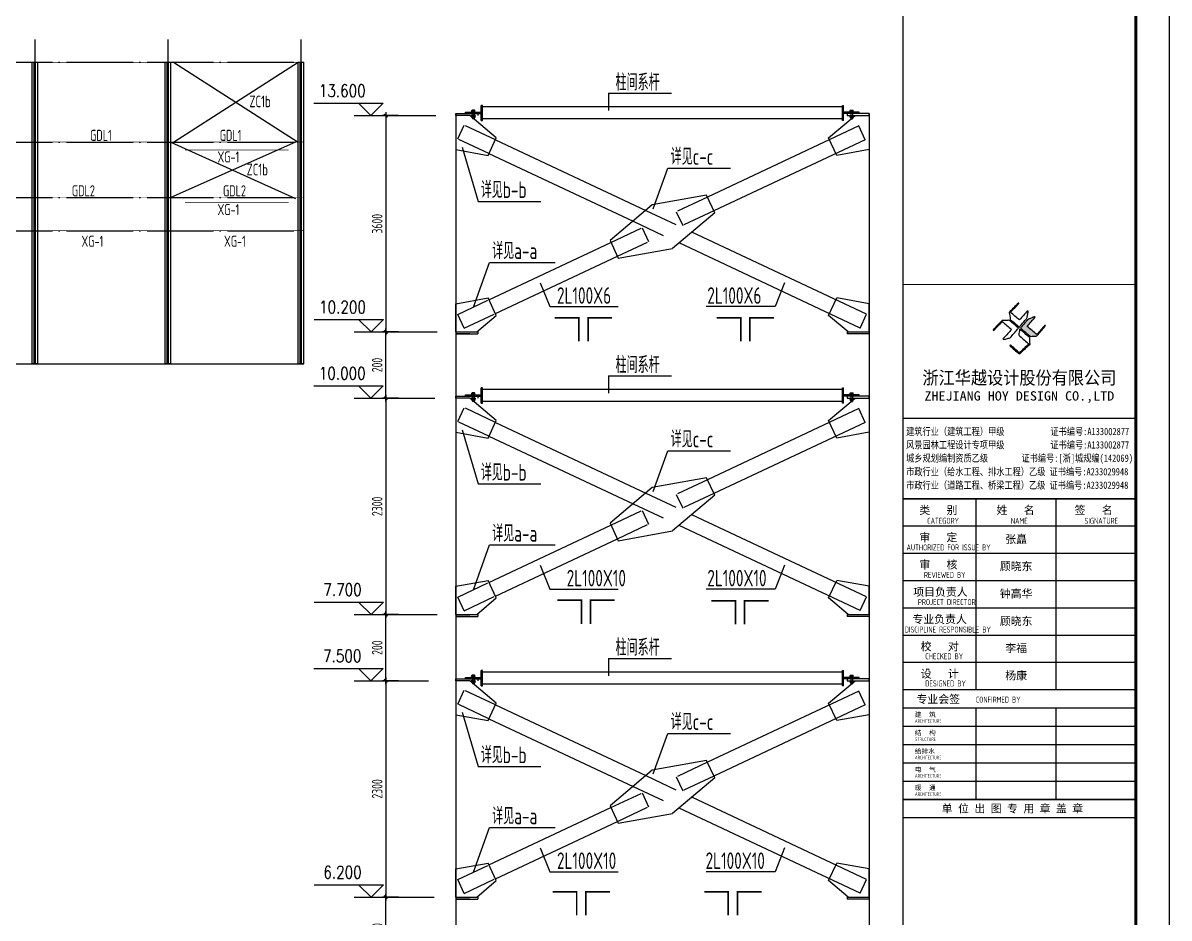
# Model space of a CAD drawing. Extents: x 2303022 to 2899168, y 17226141 to 18257813.
# Drawn here: x 2478133 to 2529847, y 17416742 to 17457112 of the extents above; entities that cross this region are included whole.
import ezdxf
from ezdxf.enums import TextEntityAlignment as Align

# ---------------------------------------------------------------- set-up
doc = ezdxf.new("R2010")
doc.units = 0
doc.header["$LTSCALE"] = 1000
doc.header["$MEASUREMENT"] = 0
for name, pattern in [('DOTE', [2.42, 2, -0.2, 0.02, -0.2]), ('x1', [2.5, 1.5, -1]), ('X2', [1.25, 0.75, -0.5])]:
    doc.linetypes.add(name, pattern=pattern)
doc.layers.get('Defpoints').update_dxf_attribs({"color": 250})
for name, color, linetype in [('3T_WOOD', 21, 'Continuous'), ('dim', 7, 'Continuous'), ('DOTE', 1, 'DOTE'), ('LS', 2, 'Continuous'), ('LSX', 2, 'X2'), ('LVTRY', 6, 'Continuous'), ('PUB_DIM', 161, 'Continuous'), ('PUB_TEXT', 7, 'Continuous'), ('PUB_TITLE', 4, 'Continuous'), ('RED', 1, 'Continuous'), ('S', 2, 'Continuous'), ('SURFACE', 6, 'Continuous'), ('TK', 4, 'Continuous'), ('X1', 2, 'x1'), ('线条', 44, 'Continuous'), ('钢梁', 4, 'Continuous')]:
    doc.layers.add(name, color=color, linetype=linetype)
doc.styles.add('-宋体', font='', dxfattribs={"width": 0.8})
doc.styles.add('DIM_FONT', font='SIMPLEX', dxfattribs={"width": 0.7, "bigfont": 'GBCBIG'})
doc.styles.add('HT', font='simhei.ttf', dxfattribs={"width": 0.7})
doc.styles.add('TSSD_Dimension', font='Tssdeng.shx', dxfattribs={"width": 0.7, "bigfont": 'hztxt.shx'})
doc.styles.add('TSSD_REIN', font='tssdeng.shx', dxfattribs={"width": 0.7, "bigfont": 'tssdchn.shx'})
doc.styles.add('图签宋体', font='', dxfattribs={"height": 300})
doc.styles.add('图签黑体', font='simhei.ttf', dxfattribs={"height": 550})
doc.styles.get('-宋体').set_extended_font_data('SimSun')
doc.styles.get('图签宋体').set_extended_font_data('NSimSun')
doc.dimstyles.new('TSSD_150_150', dxfattribs={"dimtxt": 475, "dimasz": 150, "dimexe": 150, "dimexo": 375, "dimgap": 150, "dimtad": 1, "dimdec": 0, "dimzin": 0, "dimdsep": 46, "dimtxsty": 'TSSD_Dimension', "dimblk": 'ARCHTICK', "dimcen": 0, "dimdle": 150, "dimclrt": 7, "dimadec": 0, "dimazin": 0, "dimtfac": 1, "dimtdec": 0, "dimtix": 1, "dimtmove": 2, "dimatfit": 3, "dimfxl": 0, "dimtolj": 1, "dimtzin": 0, "dimarcsym": 0})

# ---------------------------------------------------------------- blocks, each defined once
blk = doc.blocks.new('A$C053D6479')
at = {"layer": 'PUB_TITLE'}
h = blk.add_hatch(color=256, dxfattribs=at)
h.dxf.hatch_style = 1
edge = h.paths.add_edge_path()
edge.add_spline(control_points=[(1026, 827), (1105, 920), (1188, 1008), (1266, 1102)], knot_values=[13, 13, 13, 13, 14, 14, 14, 14], degree=3, periodic=0)
edge.add_spline(control_points=[(1266, 1102), (1258, 1111), (1249, 1119), (1239, 1116)], knot_values=[12, 12, 12, 12, 13, 13, 13, 13], degree=3, periodic=0)
edge.add_spline(control_points=[(1239, 1116), (1210, 1107), (1179, 1092), (1144, 1077)], knot_values=[11, 11, 11, 11, 12, 12, 12, 12], degree=3, periodic=0)
edge.add_spline(control_points=[(1144, 1077), (1109, 1063), (1069, 1053), (1047, 1038)], knot_values=[10, 10, 10, 10, 11, 11, 11, 11], degree=3, periodic=0)
edge.add_spline(control_points=[(1047, 1038), (1028, 1026), (1007, 992), (991, 972)], knot_values=[9, 9, 9, 9, 10, 10, 10, 10], degree=3, periodic=0)
edge.add_spline(control_points=[(991, 972), (942, 913), (899, 868), (849, 810)], knot_values=[8, 8, 8, 8, 9, 9, 9, 9], degree=3, periodic=0)
edge.add_spline(control_points=[(849, 810), (842, 801), (822, 776), (822, 775)], knot_values=[7, 7, 7, 7, 8, 8, 8, 8], degree=3, periodic=0)
edge.add_spline(control_points=[(822, 775), (823, 771), (848, 752), (859, 744)], knot_values=[6, 6, 6, 6, 7, 7, 7, 7], degree=3, periodic=0)
edge.add_spline(control_points=[(859, 744), (949, 670), (1035, 592), (1122, 521)], knot_values=[5, 5, 5, 5, 6, 6, 6, 6], degree=3, periodic=0)
edge.add_spline(control_points=[(1122, 521), (1153, 527), (1185, 530), (1217, 533)], knot_values=[4, 4, 4, 4, 5, 5, 5, 5], degree=3, periodic=0)
edge.add_spline(control_points=[(1217, 533), (1246, 535), (1293, 532), (1316, 542)], knot_values=[3, 3, 3, 3, 4, 4, 4, 4], degree=3, periodic=0)
edge.add_spline(control_points=[(1316, 542), (1327, 547), (1338, 565), (1349, 579)], knot_values=[2, 2, 2, 2, 3, 3, 3, 3], degree=3, periodic=0)
edge.add_spline(control_points=[(1349, 579), (1423, 670), (1507, 759), (1572, 848)], knot_values=[1, 1, 1, 1, 2, 2, 2, 2], degree=3, periodic=0)
edge.add_spline(control_points=[(1572, 848), (1564, 852), (1561, 861), (1551, 862)], knot_values=[0, 0, 0, 0, 1, 1, 1, 1], degree=3, periodic=0)
edge.add_spline(control_points=[(1551, 862), (1469, 769), (1393, 671), (1310, 579)], knot_values=[15, 15, 15, 15, 16, 16, 16, 16], degree=3, periodic=0)
edge.add_spline(control_points=[(1310, 579), (1216, 662), (1118, 742), (1026, 827)], knot_values=[14, 14, 14, 14, 15, 15, 15, 15], degree=3, periodic=0)
at = {"layer": 'TK'}
for points, knots in [([(1031, 1298), (1066, 1286), (1054, 1262), (1045, 1224), (1036, 1188), (1031, 1158), (1024, 1121), (1020, 1104), (1017, 1085), (1012, 1071), (1004, 1052), (976, 1026), (956, 1003), (906, 946), (866, 899), (814, 839), (806, 829), (789, 806), (787, 806), (777, 804), (728, 856), (719, 864), (651, 922), (580, 978), (514, 1036), (509, 1106), (488, 1176), (479, 1247), (570, 1343), (663, 1436), (758, 1526), (764, 1523), (768, 1518), (774, 1515), (693, 1422), (599, 1343), (520, 1249), (607, 1171), (698, 1096), (789, 1021), (874, 1109), (950, 1206), (1031, 1298)], [0, 0, 0, 0, 1, 1, 1, 2, 2, 2, 3, 3, 3, 4, 4, 4, 5, 5, 5, 6, 6, 6, 7, 7, 7, 8, 8, 8, 9, 9, 9, 10, 10, 10, 11, 11, 11, 12, 12, 12, 13, 13, 13, 14, 14, 14, 14]), ([(1551, 862), (1561, 861), (1564, 852), (1572, 848), (1507, 759), (1423, 670), (1349, 579), (1338, 565), (1327, 547), (1316, 542), (1293, 532), (1246, 535), (1217, 533), (1185, 530), (1153, 527), (1122, 521), (1035, 592), (949, 670), (859, 744), (848, 752), (823, 771), (822, 775), (822, 776), (842, 801), (849, 810), (899, 868), (942, 913), (991, 972), (1007, 992), (1028, 1026), (1047, 1038), (1069, 1053), (1109, 1063), (1144, 1077), (1179, 1092), (1210, 1107), (1239, 1116), (1249, 1119), (1258, 1111), (1266, 1102), (1188, 1008), (1105, 920), (1026, 827), (1118, 742), (1216, 662), (1310, 579), (1393, 671), (1469, 769), (1551, 862)], [0, 0, 0, 0, 1, 1, 1, 2, 2, 2, 3, 3, 3, 4, 4, 4, 5, 5, 5, 6, 6, 6, 7, 7, 7, 8, 8, 8, 9, 9, 9, 10, 10, 10, 11, 11, 11, 12, 12, 12, 13, 13, 13, 14, 14, 14, 15, 15, 15, 16, 16, 16, 16]), ([(555, 949), (624, 891), (699, 833), (760, 773), (689, 691), (614, 604), (539, 517), (529, 505), (516, 487), (506, 482), (492, 475), (469, 472), (452, 467), (416, 456), (383, 448), (342, 438), (323, 433), (297, 422), (293, 440), (291, 452), (313, 470), (322, 480), (400, 566), (477, 652), (553, 736), (460, 815), (366, 894), (270, 970), (183, 883), (101, 791), (16, 703), (-18, 714), (9, 735), (28, 755), (103, 838), (192, 930), (266, 1005), (319, 1009), (387, 1005), (442, 1007), (456, 1008), (472, 1011), (485, 1007), (507, 1000), (534, 967), (555, 949)], [0, 0, 0, 0, 1, 1, 1, 2, 2, 2, 3, 3, 3, 4, 4, 4, 5, 5, 5, 6, 6, 6, 7, 7, 7, 8, 8, 8, 9, 9, 9, 10, 10, 10, 11, 11, 11, 12, 12, 12, 13, 13, 13, 14, 14, 14, 15, 15, 15, 15]), ([(1097, 490), (1100, 425), (1106, 361), (1107, 294), (1018, 207), (925, 121), (830, 33), (818, 21), (800, 0), (787, 0), (768, -1), (725, 49), (712, 60), (662, 103), (616, 143), (568, 186), (545, 207), (518, 224), (499, 250), (501, 259), (511, 261), (516, 267), (609, 192), (696, 111), (785, 33), (883, 118), (977, 208), (1070, 298), (992, 373), (892, 456), (803, 534), (791, 544), (768, 561), (766, 569), (761, 588), (776, 634), (780, 655), (785, 690), (788, 721), (795, 746), (897, 661), (998, 576), (1097, 490)], [0, 0, 0, 0, 1, 1, 1, 2, 2, 2, 3, 3, 3, 4, 4, 4, 5, 5, 5, 6, 6, 6, 7, 7, 7, 8, 8, 8, 9, 9, 9, 10, 10, 10, 11, 11, 11, 12, 12, 12, 13, 13, 13, 14, 14, 14, 14])]:
    blk.add_open_spline(points, degree=3, knots=knots, dxfattribs=at)
blk = doc.blocks.new('GeYuanFrame_13362878', base_point=(20.09, 4.53))
at = {"layer": 'PUB_TITLE'}
for points in [[(1013.09, 235.33), (1013.09, 292.73)], [(1037.09, 235.33), (1037.09, 292.73)], [(1013.09, 202.33), (1013.09, 229.83)], [(1037.09, 202.33), (1037.09, 229.83)]]:
    blk.add_lwpolyline(points, dxfattribs=at)
at = {"layer": 'TK'}
for p, q in [((991.09, 316.93), (1061.09, 316.93)), ((991.09, 284.53), (1061.09, 284.53)), ((991.09, 276.33), (1061.09, 276.33)), ((991.09, 268.13), (1061.09, 268.13)), ((991.09, 259.93), (1061.09, 259.93)), ((991.09, 251.73), (1061.09, 251.73)), ((991.09, 243.53), (1061.09, 243.53)), ((991.09, 235.33), (1061.09, 235.33)), ((991.09, 235.33), (1061.09, 235.33))]:
    blk.add_line(p, q, dxfattribs=at)
blk.add_lwpolyline([(20.09, 4.53), (20.09, 598.53), (1071.09, 598.53), (1071.09, 4.53)], close=True, dxfattribs=at)
at = {"layer": 'TK', "const_width": 1}
blk.add_lwpolyline([(45.09, 588.53), (1061.09, 588.53), (1061.09, 14.53), (45.09, 14.53)], close=True, dxfattribs=at)
at = {"layer": 'TK'}
for points, const_width in [([(991.09, 588.53), (991.09, 14.53)], 0.4), ([(991.09, 357.14), (1061.09, 357.14)], 0.35), ([(991.09, 292.73), (1061.09, 292.73)], 0.35), ([(991.09, 292.73), (1061.09, 292.73)], 0.35), ([(991.09, 235.33), (1061.09, 235.33)], 0.35), ([(991.09, 202.33), (1061.09, 202.33)], 0.35)]:
    blk.add_lwpolyline(points, dxfattribs=dict(at, const_width=const_width))
for points in [[(991.09, 292.73), (1061.09, 292.73)], [(991.09, 235.33), (1061.09, 235.33)], [(991.09, 229.83), (1061.09, 229.83)], [(991.09, 224.33), (1061.09, 224.33)], [(991.09, 218.83), (1061.09, 218.83)], [(991.09, 213.33), (1061.09, 213.33)], [(991.09, 207.83), (1061.09, 207.83)], [(991.09, 202.33), (1061.09, 202.33)], [(991.09, 196.83), (1061.09, 196.83)]]:
    blk.add_lwpolyline(points, dxfattribs=at)
at = {"layer": 'PUB_TITLE', "xscale": 0.01000000000021828, "yscale": 0.01000000000021828, "zscale": 0.01}
blk.add_blockref('A$C053D6479', (1018.19, 336.27), dxfattribs=at)
at = {"layer": 'TK'}
for s, height, style, width, p in [('浙江华越设计股份有限公司', 3.96, 'HT', 0.9, (1026.07, 329.16)), ('ZHEJIANG HOY DESIGN CO.,LTD', 2.8, '图签黑体', 1.11, (1026.06, 323.29))]:
    blk.add_text(s, height=height, dxfattribs=dict(at, style=style, width=width)).set_placement(p, align=Align.MIDDLE)
for s, height, style, width, p in [('建筑行业（建筑工程）甲级           证书编号:A133002877', 2.2, '-宋体', 0.8, (992, 311.83)), ('风景园林工程设计专项甲级           证书编号:A133002877', 2.2, '-宋体', 0.8, (992, 307.81)), ('城乡规划编制资质乙级        证书编号:[浙]城规编(142069)', 2.2, '-宋体', 0.8, (992, 303.82)), ('市政行业（给水工程、排水工程）乙级 证书编号:A233029948', 2.2, '-宋体', 0.8, (992, 299.74)), ('市政行业（道路工程、桥梁工程）乙级 证书编号:A233029948', 2.2, '-宋体', 0.8, (992, 295.69)), ('CATEGORY', 1.8, 'TSSD_REIN', 0.7, (998.32, 285.17)), ('NAME', 1.8, 'TSSD_REIN', 0.7, (1023.51, 285.17)), ('SIGNATURE', 1.8, 'TSSD_REIN', 0.7, (1045.66, 285.17)), ('AUTHORIZED FOR ISSUE BY', 1.8, 'TSSD_REIN', 0.7, (992.12, 277.17)), ('REVIEWED BY', 1.8, 'TSSD_REIN', 0.7, (997.36, 268.91)), ('PROJECT DIRECTOR', 1.8, 'TSSD_REIN', 0.7, (995.55, 260.74)), ('DISCIPLINE RESPONSIBLE BY', 1.8, 'TSSD_REIN', 0.7, (991.57, 252.48)), ('CHECKED BY', 1.8, 'TSSD_REIN', 0.7, (997.75, 244.44)), ('DESIGNED BY', 1.8, 'TSSD_REIN', 0.7, (997.76, 236.27)), ('CONFIRMED BY', 1.8, 'TSSD_REIN', 0.7, (1012.94, 231.42)), ('ARCHITECTURE', 1.08, 'TSSD_REIN', 0.7, (994.65, 225.34)), ('STRUCTURE', 1.08, 'TSSD_REIN', 0.7, (994.65, 219.84)), ('ARCHITECTURE', 1.08, 'TSSD_REIN', 0.7, (994.65, 214.34)), ('ARCHITECTURE', 1.08, 'TSSD_REIN', 0.7, (994.65, 208.84)), ('ARCHITECTURE', 1.08, 'TSSD_REIN', 0.7, (994.65, 203.34))]:
    blk.add_text(s, height=height, dxfattribs=dict(at, style=style, width=width)).set_placement(p)
at = {"layer": 'TK', "style": '图签宋体'}
for s, height, p in [('类   别', 2.4, (995.97, 288.09)), ('姓   名', 2.4, (1019.2, 288.09)), ('签   名', 2.4, (1042.68, 288.09)), ('审   定', 2.4, (995.97, 279.89)), ('审   核', 2.4, (995.97, 271.69)), ('项目负责人', 2.4, (994.13, 263.49)), ('专业负责人', 2.4, (993.89, 255.29)), ('校   对', 2.4, (996.38, 247.09)), ('设   计', 2.4, (996.36, 238.89)), ('专业会签', 2.4, (995.12, 231.24)), ('建  筑', 1.44, (994.61, 227.11)), ('结  构', 1.44, (994.61, 221.61)), ('给排水', 1.44, (994.61, 216.11)), ('电  气', 1.44, (994.61, 210.61)), ('暖  通', 1.44, (994.61, 205.11)), ('单 位 出 图 专 用 章 盖 章', 2.4, (1002.72, 198.35))]:
    blk.add_text(s, height=height, dxfattribs=at).set_placement(p)
at = {"layer": 'TK', "char_height": 2.4, "width": 24, "attachment_point": 5, "style": '图签宋体'}
for s, insert in [('张矗', (1025.09, 280.4)), ('顾晓东', (1025.09, 272.23)), ('钟高华', (1025.09, 264.03)), ('顾晓东', (1025.09, 255.76)), ('李福', (1025.09, 247.63)), ('杨康', (1025.09, 239.43))]:
    blk.add_mtext(s, dxfattribs=dict(at, insert=insert))
blk = doc.blocks.new('_ArchTick')
at = {"color": 0, "linetype": 'ByBlock', "const_width": 0.4}
blk.add_lwpolyline([(-0.5, -0.5), (0.5, 0.5)], dxfattribs=at)
blk = doc.blocks.new('*D696')
at = {"layer": 'Defpoints', "color": 0}
for p in [(2494507, 17430431), (2495451, 17430431), (2495451, 17427444)]:
    blk.add_point(p, dxfattribs=at)
at = {"layer": 'dim', "color": 0, "lineweight": -2}
for p, q in [((2495076, 17430431), (2494357, 17430431)), ((2494507, 17427294), (2494507, 17430581)), ((2495076, 17427444), (2494357, 17427444))]:
    blk.add_line(p, q, dxfattribs=at)
at = {"layer": 'dim', "color": 0, "lineweight": -2, "xscale": 150, "yscale": 150, "zscale": 150}
for p, rotation in [((2494507, 17430431), 90), ((2494507, 17427444), 270)]:
    blk.add_blockref('_ArchTick', p, dxfattribs=dict(at, rotation=rotation))
at = {"layer": 'dim', "color": 7, "insert": (2494119, 17428938), "char_height": 475, "attachment_point": 5, "rotation": 90, "style": 'TSSD_Dimension'}
blk.add_mtext('\\A1;200', dxfattribs=at)
blk = doc.blocks.new('A$C197D790D')
at = {"layer": 'LS'}
for p, q in [((6, 63), (0, 57)), ((0, 57), (0, 15)), ((6, 9), (0, 15)), ((30, 63), (6, 63)), ((6, 63), (6, 9)), ((30, 49), (6, 49)), ((30, 22), (6, 22)), ((30, 9), (6, 9)), ((30, 72), (30, 0)), ((39, 72), (30, 72)), ((39, 72), (39, 0)), ((99, 72), (99, 0)), ((99, 72), (108, 72)), ((108, 72), (108, 0)), ((108, 63), (108, 9)), ((108, 63), (132, 63)), ((108, 49), (132, 49)), ((108, 22), (132, 22)), ((108, 9), (132, 9)), ((132, 63), (132, 9)), ((132, 63), (139, 57)), ((132, 9), (139, 15)), ((139, 57), (139, 15)), ((139, 51), (157, 51)), ((139, 21), (157, 21)), ((157, 51), (157, 21)), ((39, 0), (30, 0)), ((99, 0), (108, 0))]:
    blk.add_line(p, q, dxfattribs=at)
at = {"layer": 'LSX'}
for p, q in [((30, 51), (139, 51)), ((30, 21), (139, 21))]:
    blk.add_line(p, q, dxfattribs=at)
blk = doc.blocks.new('*D697')
at = {"layer": 'Defpoints', "color": 0}
for p in [(2495451, 17440189), (2494507, 17430431), (2495451, 17430431)]:
    blk.add_point(p, dxfattribs=at)
at = {"layer": 'dim', "color": 0, "lineweight": -2}
for p, q in [((2495076, 17440189), (2494357, 17440189)), ((2494507, 17440339), (2494507, 17430281)), ((2495076, 17430431), (2494357, 17430431))]:
    blk.add_line(p, q, dxfattribs=at)
at = {"layer": 'dim', "color": 0, "lineweight": -2, "xscale": 150, "yscale": 150, "zscale": 150}
for p, rotation in [((2494507, 17440189), 90), ((2494507, 17430431), 270)]:
    blk.add_blockref('_ArchTick', p, dxfattribs=dict(at, rotation=rotation))
at = {"layer": 'dim', "color": 7, "insert": (2494119, 17435310), "char_height": 475, "attachment_point": 5, "rotation": 90, "style": 'TSSD_Dimension'}
blk.add_mtext('\\A1;2300', dxfattribs=at)
blk = doc.blocks.new('*D698')
at = {"layer": 'Defpoints', "color": 0}
for p in [(2495451, 17427444), (2494507, 17417687), (2495451, 17417687)]:
    blk.add_point(p, dxfattribs=at)
at = {"layer": 'dim', "color": 0, "lineweight": -2}
for p, q in [((2494507, 17427594), (2494507, 17417537)), ((2495076, 17427444), (2494357, 17427444)), ((2495076, 17417687), (2494357, 17417687))]:
    blk.add_line(p, q, dxfattribs=at)
at = {"layer": 'dim', "color": 0, "lineweight": -2, "xscale": 150, "yscale": 150, "zscale": 150}
for p, rotation in [((2494507, 17427444), 90), ((2494507, 17417687), 270)]:
    blk.add_blockref('_ArchTick', p, dxfattribs=dict(at, rotation=rotation))
at = {"layer": 'dim', "color": 7, "insert": (2494119, 17422566), "char_height": 475, "attachment_point": 5, "rotation": 90, "style": 'TSSD_Dimension'}
blk.add_mtext('\\A1;2300', dxfattribs=at)
blk = doc.blocks.new('*D699')
at = {"layer": 'Defpoints', "color": 0}
for p in [(2494507, 17417687), (2495451, 17417687), (2495451, 17414700)]:
    blk.add_point(p, dxfattribs=at)
at = {"layer": 'dim', "color": 0, "lineweight": -2}
for p, q in [((2494507, 17414550), (2494507, 17417837)), ((2495076, 17417687), (2494357, 17417687)), ((2495076, 17414700), (2494357, 17414700))]:
    blk.add_line(p, q, dxfattribs=at)
at = {"layer": 'dim', "color": 0, "lineweight": -2, "xscale": 150, "yscale": 150, "zscale": 150}
for p, rotation in [((2494507, 17417687), 90), ((2494507, 17414700), 270)]:
    blk.add_blockref('_ArchTick', p, dxfattribs=dict(at, rotation=rotation))
at = {"layer": 'dim', "color": 7, "insert": (2494119, 17416193), "char_height": 475, "attachment_point": 5, "rotation": 90, "style": 'TSSD_Dimension'}
blk.add_mtext('\\A1;200', dxfattribs=at)
blk = doc.blocks.new('*D700')
at = {"layer": 'Defpoints', "color": 0}
for p in [(2494507, 17443176), (2495451, 17443176), (2495451, 17440189)]:
    blk.add_point(p, dxfattribs=at)
at = {"layer": 'dim', "color": 0, "lineweight": -2}
for p, q in [((2495076, 17443176), (2494357, 17443176)), ((2494507, 17440039), (2494507, 17443326)), ((2495076, 17440189), (2494357, 17440189))]:
    blk.add_line(p, q, dxfattribs=at)
at = {"layer": 'dim', "color": 0, "lineweight": -2, "xscale": 150, "yscale": 150, "zscale": 150}
for p, rotation in [((2494507, 17443176), 90), ((2494507, 17440189), 270)]:
    blk.add_blockref('_ArchTick', p, dxfattribs=dict(at, rotation=rotation))
at = {"layer": 'dim', "color": 7, "insert": (2494119, 17441683), "char_height": 475, "attachment_point": 5, "rotation": 90, "style": 'TSSD_Dimension'}
blk.add_mtext('\\A1;200', dxfattribs=at)
blk = doc.blocks.new('*D701')
at = {"layer": 'Defpoints', "color": 0}
for p in [(2495451, 17452934), (2494507, 17443176), (2495451, 17443176)]:
    blk.add_point(p, dxfattribs=at)
at = {"layer": 'dim', "color": 0, "lineweight": -2}
for p, q in [((2495076, 17452934), (2494357, 17452934)), ((2494507, 17453084), (2494507, 17443026)), ((2495076, 17443176), (2494357, 17443176))]:
    blk.add_line(p, q, dxfattribs=at)
at = {"layer": 'dim', "color": 0, "lineweight": -2, "xscale": 150, "yscale": 150, "zscale": 150}
for p, rotation in [((2494507, 17452934), 90), ((2494507, 17443176), 270)]:
    blk.add_blockref('_ArchTick', p, dxfattribs=dict(at, rotation=rotation))
at = {"layer": 'dim', "color": 7, "insert": (2494119, 17448055), "char_height": 475, "attachment_point": 5, "rotation": 90, "style": 'TSSD_Dimension'}
blk.add_mtext('\\A1;3600', dxfattribs=at)

msp = doc.modelspace()

# ---------------------------------------------------------------- linework, layer by layer
for p, q in [((2504547, 17453937.6), (2504547, 17453160.3)), ((2504547, 17453937.6), (2507398, 17453937.6)), ((2493072, 17452933.8), (2496758.7, 17452933.8)), ((2497660.1, 17453024.4), (2497660.1, 17401955.1)), ((2497660.1, 17453024.4), (2498658.7, 17453024.4)), ((2498658.7, 17453024.4), (2498658.7, 17452933.8)), ((2515317.8, 17453024.4), (2515317.8, 17452933.8)), ((2516316.4, 17453024.4), (2515317.8, 17453024.4)), ((2515317.8, 17452933.8), (2516316.4, 17452933.8)), ((2516316.4, 17453024.4), (2516316.4, 17401955.1)), ((2497954.4, 17451512), (2498668.9, 17449065.7)), ((2506565.2, 17448729.2), (2507237.4, 17450562.4)), ((2507237.4, 17450562.4), (2510064.7, 17450562.4)), ((2498668.9, 17449065.7), (2501496.2, 17449065.7)), ((2498457.8, 17444296.3), (2499182.6, 17446313.6)), ((2499182.6, 17446313.6), (2502153.7, 17446313.6)), ((2501477.8, 17445397.9), (2501903, 17444320.5)), ((2512498.7, 17445397.9), (2512073.5, 17444320.5)), ((2501903, 17444320.5), (2504984.6, 17444320.5)), ((2512073.5, 17444320.5), (2508961.4, 17444320.5)), ((2493084.2, 17443176.1), (2496817, 17443176.1)), ((2498658.7, 17443176.1), (2498658.7, 17443085.5)), ((2515317.8, 17443176.1), (2515317.8, 17443085.5)), ((2515317.8, 17443176.1), (2516316.4, 17443176.1)), ((2497660.1, 17443085.5), (2498658.7, 17443085.5)), ((2516316.4, 17443085.5), (2515317.8, 17443085.5)), ((2504547, 17441192.9), (2504547, 17440415.6)), ((2504547, 17441192.9), (2507398, 17441192.9)), ((2493072, 17440189.1), (2496718.7, 17440189.1)), ((2497660.1, 17440279.7), (2498658.7, 17440279.7)), ((2498658.7, 17440279.7), (2498658.7, 17440189.1)), ((2515317.8, 17440279.7), (2515317.8, 17440189.1)), ((2516316.4, 17440279.7), (2515317.8, 17440279.7)), ((2515317.8, 17440189.1), (2516316.4, 17440189.1)), ((2497954.4, 17438767.4), (2498668.9, 17436321.1)), ((2506565.2, 17435984.5), (2507237.4, 17437817.7)), ((2507237.4, 17437817.7), (2510064.7, 17437817.7)), ((2498668.9, 17436321.1), (2501496.2, 17436321.1)), ((2498457.8, 17431551.6), (2499182.6, 17433569)), ((2499182.6, 17433569), (2502153.7, 17433569)), ((2501477.8, 17432653.2), (2501903, 17431575.9)), ((2512498.7, 17432653.2), (2512073.5, 17431575.9)), ((2501903, 17431575.9), (2504984.6, 17431575.9)), ((2512073.5, 17431575.9), (2508961.4, 17431575.9)), ((2493084.2, 17430431.4), (2496828.3, 17430431.4)), ((2497660.1, 17430340.8), (2498658.7, 17430340.8)), ((2498658.7, 17430431.4), (2498658.7, 17430340.8)), ((2515317.8, 17430431.4), (2515317.8, 17430340.8)), ((2515317.8, 17430431.4), (2516316.4, 17430431.4)), ((2516316.4, 17430340.8), (2515317.8, 17430340.8)), ((2504547, 17428448.2), (2507398, 17428448.2)), ((2504547, 17428448.2), (2504547, 17427671)), ((2493072, 17427444.4), (2496439.9, 17427444.4)), ((2497660.1, 17427535), (2498658.7, 17427535)), ((2498658.7, 17427535), (2498658.7, 17427444.4)), ((2516316.4, 17427535), (2515317.8, 17427535)), ((2515317.8, 17427535), (2515317.8, 17427444.4)), ((2515317.8, 17427444.4), (2516316.4, 17427444.4)), ((2497954.4, 17426022.7), (2498668.9, 17423576.4)), ((2506565.2, 17423239.9), (2507237.4, 17425073.1)), ((2507237.4, 17425073.1), (2510064.7, 17425073.1)), ((2498668.9, 17423576.4), (2501496.2, 17423576.4)), ((2498457.8, 17418807), (2499182.6, 17420824.3)), ((2499182.6, 17420824.3), (2502153.7, 17420824.3)), ((2501477.8, 17419908.6), (2501903, 17418831.2)), ((2512498.7, 17419908.6), (2512073.5, 17418831.2)), ((2501903, 17418831.2), (2504984.6, 17418831.2)), ((2512073.5, 17418831.2), (2508961.4, 17418831.2)), ((2493084.2, 17417686.8), (2496683.8, 17417686.8)), ((2497660.1, 17417596.2), (2498658.7, 17417596.2)), ((2498658.7, 17417686.8), (2498658.7, 17417596.2)), ((2515317.8, 17417686.8), (2516316.4, 17417686.8)), ((2515317.8, 17417686.8), (2515317.8, 17417596.2)), ((2516316.4, 17417596.2), (2515317.8, 17417596.2))]:
    msp.add_line(p, q)
at = {"const_width": 74.7}
for points in [[(2502128, 17443810.9), (2503215.7, 17443810.9), (2503215.7, 17442747.2)], [(2504719, 17443810.9), (2503631.3, 17443810.9), (2503631.3, 17442747.2)], [(2509430.6, 17443810.9), (2510518.3, 17443810.9), (2510518.3, 17442747.2)], [(2512021.6, 17443810.9), (2510933.9, 17443810.9), (2510933.9, 17442747.2)], [(2502243.6, 17431073.8), (2503331.3, 17431073.8), (2503331.3, 17430010.1)], [(2504834.6, 17431073.8), (2503746.9, 17431073.8), (2503746.9, 17430010.1)], [(2509194.4, 17431049.1), (2510282.1, 17431049.1), (2510282.1, 17429985.4)], [(2511785.4, 17431049.1), (2510697.7, 17431049.1), (2510697.7, 17429985.4)], [(2502030, 17417931.9), (2503117.7, 17417931.9), (2503117.7, 17416868.2)], [(2504620.9, 17417931.9), (2503533.3, 17417931.9), (2503533.3, 17416868.2)], [(2508872.9, 17417931.9), (2509960.5, 17417931.9), (2509960.5, 17416868.2)], [(2511463.8, 17417931.9), (2510376.1, 17417931.9), (2510376.1, 17416868.2)]]:
    msp.add_lwpolyline(points, dxfattribs=at)
at = {"layer": 'DOTE', "ltscale": 1.5}
for p, q in [((2478678, 17456367.9), (2478678, 17441738.6)), ((2484678, 17456367.9), (2484678, 17441738.6)), ((2490678, 17456367.9), (2490678, 17441738.6)), ((2382093.5, 17455338.6), (2490803, 17455338.6)), ((2382093.5, 17451738.6), (2490803, 17451738.6)), ((2382093.5, 17449238.6), (2490803, 17449238.6)), ((2382093.5, 17447738.6), (2490803, 17447738.6))]:
    msp.add_line(p, q, dxfattribs=at)
at = {"layer": 'DOTE'}
for p, q in [((2478678, 17456271.3), (2478678, 17441738.6)), ((2484678, 17456271.3), (2484678, 17441738.6)), ((2490678, 17456271.3), (2490678, 17441738.6))]:
    msp.add_line(p, q, dxfattribs=at)
at = {"layer": 'LVTRY'}
for points in [[(2484928, 17455338.6), (2490553, 17451738.6)], [(2484928, 17451738.6), (2490553, 17455338.6)], [(2484803, 17451738.6), (2490428, 17449196.2)], [(2490428, 17451738.6), (2484803, 17449238.6)]]:
    msp.add_lwpolyline(points, dxfattribs=at)
at = {"layer": 'PUB_DIM'}
for p, q in [((2491255.4, 17453494), (2494387.5, 17453494)), ((2493267, 17453494), (2493827.2, 17452933.8)), ((2493827.2, 17452933.8), (2494387.5, 17453494)), ((2491267.6, 17443736.3), (2494399.7, 17443736.3)), ((2493279.2, 17443736.3), (2493839.4, 17443176.1)), ((2493839.4, 17443176.1), (2494399.7, 17443736.3)), ((2491255.4, 17440749.4), (2494387.5, 17440749.4)), ((2493267, 17440749.4), (2493827.2, 17440189.1)), ((2493827.2, 17440189.1), (2494387.5, 17440749.4)), ((2491267.6, 17430991.7), (2494399.7, 17430991.7)), ((2493279.2, 17430991.7), (2493839.4, 17430431.4)), ((2493839.4, 17430431.4), (2494399.7, 17430991.7)), ((2491255.4, 17428004.7), (2494387.5, 17428004.7)), ((2493267, 17428004.7), (2493827.2, 17427444.4)), ((2493827.2, 17427444.4), (2494387.5, 17428004.7)), ((2491267.6, 17418247), (2494399.7, 17418247)), ((2493279.2, 17418247), (2493839.4, 17417686.8)), ((2493839.4, 17417686.8), (2494399.7, 17418247))]:
    msp.add_line(p, q, dxfattribs=at)
at = {"layer": 'RED'}
for p, q in [((2498105.8, 17453024.4), (2498105.8, 17453080.4)), ((2498105.8, 17453080.4), (2498812.2, 17453080.4)), ((2498105.8, 17453024.4), (2498812.2, 17453024.4)), ((2498812.2, 17452710), (2498812.2, 17453394.7)), ((2498868.2, 17453394.7), (2498812.2, 17453394.7)), ((2498868.2, 17452710), (2498868.2, 17453394.7)), ((2515108.2, 17453321.9), (2498868.2, 17453321.9)), ((2515108.2, 17453394.7), (2515164.3, 17453394.7)), ((2515108.2, 17452710), (2515108.2, 17453394.7)), ((2515164.3, 17452710), (2515164.3, 17453394.7)), ((2515870.6, 17453080.4), (2515164.3, 17453080.4)), ((2515870.6, 17453024.4), (2515164.3, 17453024.4)), ((2515870.6, 17453024.4), (2515870.6, 17453080.4)), ((2498812.2, 17452710), (2498868.2, 17452710)), ((2515108.2, 17452782.8), (2498868.2, 17452782.8)), ((2515164.3, 17452710), (2515108.2, 17452710)), ((2498812.2, 17439965.3), (2498812.2, 17440650.1)), ((2498868.2, 17440650.1), (2498812.2, 17440650.1)), ((2498868.2, 17439965.3), (2498868.2, 17440650.1)), ((2515108.2, 17440577.3), (2498868.2, 17440577.3)), ((2515108.2, 17440650.1), (2515164.3, 17440650.1)), ((2515108.2, 17439965.3), (2515108.2, 17440650.1)), ((2515164.3, 17439965.3), (2515164.3, 17440650.1)), ((2498105.8, 17440279.7), (2498105.8, 17440335.7)), ((2498105.8, 17440335.7), (2498812.2, 17440335.7)), ((2498105.8, 17440279.7), (2498812.2, 17440279.7)), ((2515108.2, 17440038.2), (2498868.2, 17440038.2)), ((2515870.6, 17440335.7), (2515164.3, 17440335.7)), ((2515870.6, 17440279.7), (2515164.3, 17440279.7)), ((2515870.6, 17440279.7), (2515870.6, 17440335.7)), ((2498812.2, 17439965.3), (2498868.2, 17439965.3)), ((2515164.3, 17439965.3), (2515108.2, 17439965.3)), ((2498105.8, 17427591.1), (2498812.2, 17427591.1)), ((2498105.8, 17427535), (2498105.8, 17427591.1)), ((2498868.2, 17427905.4), (2498812.2, 17427905.4)), ((2498812.2, 17427220.7), (2498812.2, 17427905.4)), ((2498868.2, 17427220.7), (2498868.2, 17427905.4)), ((2515108.2, 17427832.6), (2498868.2, 17427832.6)), ((2515108.2, 17427220.7), (2515108.2, 17427905.4)), ((2515108.2, 17427905.4), (2515164.3, 17427905.4)), ((2515164.3, 17427220.7), (2515164.3, 17427905.4)), ((2515870.6, 17427591.1), (2515164.3, 17427591.1)), ((2515870.6, 17427535), (2515870.6, 17427591.1)), ((2498105.8, 17427535), (2498812.2, 17427535)), ((2498812.2, 17427220.7), (2498868.2, 17427220.7)), ((2515108.2, 17427293.5), (2498868.2, 17427293.5)), ((2515164.3, 17427220.7), (2515108.2, 17427220.7)), ((2515870.6, 17427535), (2515164.3, 17427535))]:
    msp.add_line(p, q, dxfattribs=at)
at = {"layer": 'S'}
for p, q in [((2497660.1, 17452933.8), (2497660.1, 17451398.9)), ((2498298.2, 17452933.8), (2497660.1, 17452933.8)), ((2499492.9, 17451925.8), (2498298.2, 17452933.8)), ((2514483.6, 17451925.8), (2515678.3, 17452933.8)), ((2515678.3, 17452933.8), (2516316.4, 17452933.8)), ((2516316.4, 17452933.8), (2516316.4, 17451398.9)), ((2515853.9, 17452466.1), (2509021, 17449257.2)), ((2499122.4, 17451136.9), (2499492.9, 17451925.8)), ((2514854.1, 17451136.9), (2514483.6, 17451925.8)), ((2497660.1, 17451398.9), (2499122.4, 17451136.9)), ((2499453.2, 17451841.2), (2506236.4, 17448655.6)), ((2516137.7, 17451842.9), (2509312.1, 17448637.4)), ((2516316.4, 17451398.9), (2514854.1, 17451136.9)), ((2499162.1, 17451221.4), (2505660.4, 17448169.6)), ((2508981.3, 17449341.7), (2506528.9, 17448902.4)), ((2509351.8, 17448552.9), (2508981.3, 17449341.7)), ((2506528.9, 17448902.4), (2504624.7, 17447295.6)), ((2509351.8, 17448552.9), (2507447.6, 17446946.1)), ((2504624.7, 17447295.6), (2504995.1, 17446506.8)), ((2516199.9, 17443976.4), (2508316, 17447678.9)), ((2499162.1, 17444627.1), (2504664.3, 17447211.1)), ((2504995.1, 17446506.8), (2507447.6, 17446946.1)), ((2515916.1, 17443353.2), (2507740.1, 17447192.9)), ((2499453.2, 17444007.3), (2504955.4, 17446591.3)), ((2497660.1, 17444449.6), (2499122.4, 17444711.6)), ((2499492.9, 17443922.7), (2499122.4, 17444711.6)), ((2514483.6, 17443922.7), (2514854.1, 17444711.6)), ((2516316.4, 17444449.6), (2514854.1, 17444711.6)), ((2497660.1, 17443176.1), (2497660.1, 17444449.6)), ((2516316.4, 17443176.1), (2516316.4, 17444449.6)), ((2498607.9, 17443176.1), (2499492.9, 17443922.7)), ((2515368.5, 17443176.1), (2514483.6, 17443922.7)), ((2497660.1, 17443176.1), (2498607.9, 17443176.1)), ((2515368.5, 17443176.1), (2516316.4, 17443176.1)), ((2498298.2, 17443085.5), (2497660.1, 17443085.5)), ((2497660.1, 17440189.1), (2497660.1, 17438654.2)), ((2498298.2, 17440189.1), (2497660.1, 17440189.1)), ((2499492.9, 17439181.1), (2498298.2, 17440189.1)), ((2514483.6, 17439181.1), (2515678.3, 17440189.1)), ((2515678.3, 17440189.1), (2516316.4, 17440189.1)), ((2516316.4, 17440189.1), (2516316.4, 17438654.2)), ((2515853.9, 17439721.5), (2509021, 17436512.5)), ((2499122.4, 17438392.3), (2499492.9, 17439181.1)), ((2499453.2, 17439096.6), (2506236.4, 17435910.9)), ((2516137.7, 17439098.3), (2509312.1, 17435892.7)), ((2514854.1, 17438392.3), (2514483.6, 17439181.1)), ((2497660.1, 17438654.2), (2499122.4, 17438392.3)), ((2499162.1, 17438476.8), (2505660.4, 17435424.9)), ((2516316.4, 17438654.2), (2514854.1, 17438392.3)), ((2508981.3, 17436597), (2506528.9, 17436157.7)), ((2509351.8, 17435808.2), (2508981.3, 17436597)), ((2506528.9, 17436157.7), (2504624.7, 17434551)), ((2509351.8, 17435808.2), (2507447.6, 17434201.5)), ((2516199.9, 17431231.7), (2508316, 17434934.3)), ((2499162.1, 17431882.4), (2504664.3, 17434466.5)), ((2504624.7, 17434551), (2504995.1, 17433762.1)), ((2515916.1, 17430608.5), (2507740.1, 17434448.3)), ((2499453.2, 17431262.6), (2504955.4, 17433846.7)), ((2504995.1, 17433762.1), (2507447.6, 17434201.5)), ((2497660.1, 17431705), (2499122.4, 17431966.9)), ((2499492.9, 17431178.1), (2499122.4, 17431966.9)), ((2514483.6, 17431178.1), (2514854.1, 17431966.9)), ((2516316.4, 17431705), (2514854.1, 17431966.9)), ((2497660.1, 17430431.4), (2497660.1, 17431705)), ((2516316.4, 17430431.4), (2516316.4, 17431705)), ((2498607.9, 17430431.4), (2499492.9, 17431178.1)), ((2515368.5, 17430431.4), (2514483.6, 17431178.1)), ((2497660.1, 17430431.4), (2498607.9, 17430431.4)), ((2498298.2, 17430340.8), (2497660.1, 17430340.8)), ((2515368.5, 17430431.4), (2516316.4, 17430431.4)), ((2498298.2, 17427444.4), (2497660.1, 17427444.4)), ((2497660.1, 17427444.4), (2497660.1, 17425909.6)), ((2499492.9, 17426436.4), (2498298.2, 17427444.4)), ((2514483.6, 17426436.4), (2515678.3, 17427444.4)), ((2515678.3, 17427444.4), (2516316.4, 17427444.4)), ((2516316.4, 17427444.4), (2516316.4, 17425909.6)), ((2515853.9, 17426976.8), (2509021, 17423767.9)), ((2499122.4, 17425647.6), (2499492.9, 17426436.4)), ((2499453.2, 17426351.9), (2506236.4, 17423166.3)), ((2516137.7, 17426353.6), (2509312.1, 17423148.1)), ((2514854.1, 17425647.6), (2514483.6, 17426436.4)), ((2497660.1, 17425909.6), (2499122.4, 17425647.6)), ((2499162.1, 17425732.1), (2505660.4, 17422680.3)), ((2516316.4, 17425909.6), (2514854.1, 17425647.6)), ((2508981.3, 17423852.4), (2506528.9, 17423413)), ((2509351.8, 17423063.5), (2508981.3, 17423852.4)), ((2506528.9, 17423413), (2504624.7, 17421806.3)), ((2509351.8, 17423063.5), (2507447.6, 17421456.8)), ((2516199.9, 17418487), (2508316, 17422189.6)), ((2499162.1, 17419137.7), (2504664.3, 17421721.8)), ((2504624.7, 17421806.3), (2504995.1, 17421017.5)), ((2504995.1, 17421017.5), (2507447.6, 17421456.8)), ((2515916.1, 17417863.8), (2507740.1, 17421703.6)), ((2499453.2, 17418517.9), (2504955.4, 17421102)), ((2497660.1, 17418960.3), (2499122.4, 17419222.3)), ((2497660.1, 17417686.8), (2497660.1, 17418960.3)), ((2499492.9, 17418433.4), (2499122.4, 17419222.3)), ((2514483.6, 17418433.4), (2514854.1, 17419222.3)), ((2516316.4, 17418960.3), (2514854.1, 17419222.3)), ((2516316.4, 17417686.8), (2516316.4, 17418960.3)), ((2498607.9, 17417686.8), (2499492.9, 17418433.4)), ((2515368.5, 17417686.8), (2514483.6, 17418433.4)), ((2497660.1, 17417686.8), (2498607.9, 17417686.8)), ((2498298.2, 17417596.2), (2497660.1, 17417596.2)), ((2515368.5, 17417686.8), (2516316.4, 17417686.8))]:
    msp.add_line(p, q, dxfattribs=at)
at = {"layer": 'SURFACE'}
msp.add_line((2382088.2, 17441738.6), (2490803, 17441738.6), dxfattribs=at)
at = {"layer": 'SURFACE', "color": 3, "const_width": 25}
for points in [[(2382678, 17455338.6), (2490803, 17455338.6)], [(2382678, 17451738.6), (2490803, 17451738.6)], [(2485451.1, 17451379.8), (2490126.5, 17451379.8)], [(2382678, 17449238.6), (2490803, 17449238.6)], [(2485451.1, 17449005.8), (2490126.5, 17449005.8)], [(2382678, 17447738.6), (2490803, 17447738.6)]]:
    msp.add_lwpolyline(points, dxfattribs=at)
at = {"layer": 'X1'}
for p, q in [((2497753.4, 17451883), (2498044.5, 17452502.8)), ((2499453.2, 17451841.2), (2498044.5, 17452502.8)), ((2516137.7, 17451842.9), (2515853.9, 17452466.1)), ((2499162.1, 17451221.4), (2497753.4, 17451883)), ((2509021, 17449257.2), (2507612.4, 17448595.6)), ((2506236.4, 17448655.6), (2508316, 17447678.9)), ((2507612.4, 17448595.6), (2507903.5, 17447975.8)), ((2509312.1, 17448637.4), (2507903.5, 17447975.8)), ((2504664.3, 17447211.1), (2506073, 17447872.7)), ((2505660.4, 17448169.6), (2507740.1, 17447192.9)), ((2506073, 17447872.7), (2506364.1, 17447252.9)), ((2504955.4, 17446591.3), (2506364.1, 17447252.9)), ((2497753.4, 17443965.5), (2499162.1, 17444627.1)), ((2498044.5, 17443345.7), (2497753.4, 17443965.5)), ((2498044.5, 17443345.7), (2499453.2, 17444007.3)), ((2515916.1, 17443353.2), (2516199.9, 17443976.4)), ((2497753.4, 17439138.3), (2498044.5, 17439758.1)), ((2499453.2, 17439096.6), (2498044.5, 17439758.1)), ((2516137.7, 17439098.3), (2515853.9, 17439721.5)), ((2499162.1, 17438476.8), (2497753.4, 17439138.3)), ((2509021, 17436512.5), (2507612.4, 17435851)), ((2506236.4, 17435910.9), (2508316, 17434934.3)), ((2509312.1, 17435892.7), (2507903.5, 17435231.2)), ((2505660.4, 17435424.9), (2507740.1, 17434448.3)), ((2507612.4, 17435851), (2507903.5, 17435231.2)), ((2504664.3, 17434466.5), (2506073, 17435128)), ((2506073, 17435128), (2506364.1, 17434508.2)), ((2504955.4, 17433846.7), (2506364.1, 17434508.2)), ((2497753.4, 17431220.9), (2499162.1, 17431882.4)), ((2498044.5, 17430601.1), (2497753.4, 17431220.9)), ((2498044.5, 17430601.1), (2499453.2, 17431262.6)), ((2515916.1, 17430608.5), (2516199.9, 17431231.7)), ((2497753.4, 17426393.7), (2498044.5, 17427013.5)), ((2499453.2, 17426351.9), (2498044.5, 17427013.5)), ((2516137.7, 17426353.6), (2515853.9, 17426976.8)), ((2499162.1, 17425732.1), (2497753.4, 17426393.7)), ((2509021, 17423767.9), (2507612.4, 17423106.3)), ((2506236.4, 17423166.3), (2508316, 17422189.6)), ((2507612.4, 17423106.3), (2507903.5, 17422486.5)), ((2509312.1, 17423148.1), (2507903.5, 17422486.5)), ((2505660.4, 17422680.3), (2507740.1, 17421703.6)), ((2504664.3, 17421721.8), (2506073, 17422383.4)), ((2506073, 17422383.4), (2506364.1, 17421763.6)), ((2504955.4, 17421102), (2506364.1, 17421763.6)), ((2497753.4, 17418476.2), (2499162.1, 17419137.7)), ((2498044.5, 17417856.4), (2497753.4, 17418476.2)), ((2498044.5, 17417856.4), (2499453.2, 17418517.9)), ((2515916.1, 17417863.8), (2516199.9, 17418487))]:
    msp.add_line(p, q, dxfattribs=at)
at = {"layer": '线条'}
for p, q in [((2497660.1, 17452933.8), (2497660.1, 17453024.4)), ((2516316.4, 17452933.8), (2516316.4, 17453024.4)), ((2497660.1, 17440189.1), (2497660.1, 17440279.7)), ((2516316.4, 17440189.1), (2516316.4, 17440279.7)), ((2497660.1, 17427444.4), (2497660.1, 17427535)), ((2516316.4, 17427444.4), (2516316.4, 17427535))]:
    msp.add_line(p, q, dxfattribs=at)
at = {"layer": '钢梁'}
for p, q in [((2478553, 17441738.6), (2478553, 17455338.6)), ((2478553, 17455338.6), (2478803, 17455338.6)), ((2478648, 17441738.6), (2478648, 17455338.6)), ((2478708, 17441738.6), (2478708, 17455338.6)), ((2478803, 17441738.6), (2478803, 17455338.6)), ((2484553, 17441738.6), (2484553, 17455338.6)), ((2484553, 17455338.6), (2484803, 17455338.6)), ((2484648, 17441738.6), (2484648, 17455338.6)), ((2484708, 17441738.6), (2484708, 17455338.6)), ((2484803, 17441738.6), (2484803, 17455338.6)), ((2490553, 17441738.6), (2490553, 17455338.6)), ((2490553, 17455338.6), (2490803, 17455338.6)), ((2490648, 17441738.6), (2490648, 17455338.6)), ((2490708, 17441738.6), (2490708, 17455338.6)), ((2490803, 17441738.6), (2490803, 17455338.6)), ((2478803, 17441738.6), (2478553, 17441738.6)), ((2478803, 17441738.6), (2478553, 17441738.6)), ((2484803, 17441738.6), (2484553, 17441738.6)), ((2484803, 17441738.6), (2484553, 17441738.6)), ((2490803, 17441738.6), (2490553, 17441738.6)), ((2490803, 17441738.6), (2490553, 17441738.6))]:
    msp.add_line(p, q, dxfattribs=at)

# ---------------------------------------------------------------- block references
at = {"xscale": 2.490000006393529, "yscale": 2.490000001736917, "zscale": 2.489999999999999, "rotation": 270}
for p in [(2498363.6, 17453179.5), (2498363.6, 17440434.9), (2498363.6, 17427690.2)]:
    msp.add_blockref('A$C197D790D', p, dxfattribs=at)
at = {"extrusion": (0, 0, -1), "xscale": 2.490000006393529, "yscale": 2.490000001736917, "zscale": -2.489999999999999, "rotation": 270}
for p in [(-2515612.9, 17453179.5), (-2515612.9, 17440434.9), (-2515612.9, 17427690.2)]:
    msp.add_blockref('A$C197D790D', p, dxfattribs=at)
at = {"layer": '3T_WOOD', "xscale": 150, "yscale": 150, "zscale": 150}
msp.add_blockref('GeYuanFrame_13362878', (2372197.2, 17392426.4), dxfattribs=at)

# ---------------------------------------------------------------- texts
at = {"layer": 'PUB_DIM', "style": 'DIM_FONT', "width": 0.8}
for s, p in [('13.600', (2492541.3, 17454054.3)), ('10.200', (2492553.5, 17444296.6)), ('10.000', (2492541.3, 17441309.6)), ('7.700', (2492553.5, 17431551.9)), ('7.500', (2492541.3, 17428564.9)), ('6.200', (2492553.5, 17418807.3))]:
    msp.add_text(s, height=560.25, dxfattribs=at).set_placement(p, align=Align.MIDDLE)
at = {"layer": 'PUB_TEXT', "width": 0.7}
for s, height, style, p in [('柱间系杆', 747, 'TSSD_REIN', (2504873.5, 17454062.3)), ('ZC1b', 525, 'TSSD_Dimension', (2488350.7, 17453310.8)), ('GDL1', 500, 'TSSD_Dimension', (2481162.6, 17451791.7)), ('GDL1', 500, 'TSSD_Dimension', (2487012.5, 17451791.7)), ('详见c-c', 747, 'TSSD_REIN', (2507359.2, 17450712.5)), ('XG-1', 500, 'TSSD_Dimension', (2486915.2, 17450817.5)), ('ZC1b', 525, 'TSSD_Dimension', (2488225.7, 17450238.3)), ('详见b-b', 747, 'TSSD_REIN', (2498790.7, 17449215.9)), ('GDL2', 500, 'TSSD_Dimension', (2480342, 17449291.7)), ('GDL2', 500, 'TSSD_Dimension', (2487159.3, 17449291.7)), ('XG-1', 500, 'TSSD_Dimension', (2486915.2, 17448443.5)), ('XG-1', 500, 'TSSD_Dimension', (2480778, 17447015.9)), ('XG-1', 500, 'TSSD_Dimension', (2487208, 17447015.9)), ('详见a-a', 747, 'TSSD_REIN', (2499304.4, 17446463.8)), ('2L100X6', 747, 'TSSD_REIN', (2502229.5, 17444445.3)), ('2L100X6', 747, 'TSSD_REIN', (2509011.6, 17444445.3)), ('柱间系杆', 747, 'TSSD_REIN', (2504873.5, 17441317.7)), ('详见c-c', 747, 'TSSD_REIN', (2507359.2, 17437967.9)), ('详见b-b', 747, 'TSSD_REIN', (2498790.7, 17436471.2)), ('详见a-a', 747, 'TSSD_REIN', (2499304.4, 17433719.1)), ('2L100X10', 747, 'TSSD_REIN', (2502667, 17431700.7)), ('2L100X10', 747, 'TSSD_REIN', (2509011.6, 17431700.7)), ('柱间系杆', 747, 'TSSD_REIN', (2504873.5, 17428573)), ('详见c-c', 747, 'TSSD_REIN', (2507359.2, 17425223.2)), ('详见b-b', 747, 'TSSD_REIN', (2498790.7, 17423726.5)), ('详见a-a', 747, 'TSSD_REIN', (2499304.4, 17420974.5)), ('2L100X10', 747, 'TSSD_REIN', (2502229.5, 17418956)), ('2L100X10', 747, 'TSSD_REIN', (2508934.7, 17418956))]:
    msp.add_text(s, height=height, dxfattribs=dict(at, style=style)).set_placement(p)

# ---------------------------------------------------------------- dimensions: what is measured, and where the dimension line sits
at = {"layer": 'dim'}
for p1, p2, distance, text, picture, middle in [((2495451, 17452933.8), (2495451, 17443176.1), -944.1, '3600', '*D701', (2494119.4, 17448054.9)), ((2495451, 17440189.1), (2495451, 17443176.1), 944.1, '200', '*D700', (2494119.4, 17441682.6)), ((2495451, 17440189.1), (2495451, 17430431.4), -944.1, '2300', '*D697', (2494119.4, 17435310.3)), ((2495451, 17427444.4), (2495451, 17430431.4), 944.1, '200', '*D696', (2494119.4, 17428937.9)), ((2495451, 17427444.4), (2495451, 17417686.8), -944.1, '2300', '*D698', (2494119.4, 17422565.6)), ((2495451, 17414699.8), (2495451, 17417686.8), 944.1, '200', '*D699', (2494119.4, 17416193.3))]:
    dim = msp.add_aligned_dim(p1=p1, p2=p2, distance=distance, text=text, dimstyle='TSSD_150_150', dxfattribs=at)
    dim.commit()
    dim.dimension.update_dxf_attribs({"geometry": picture, "text_midpoint": middle})

doc.saveas('drawing.dxf')
